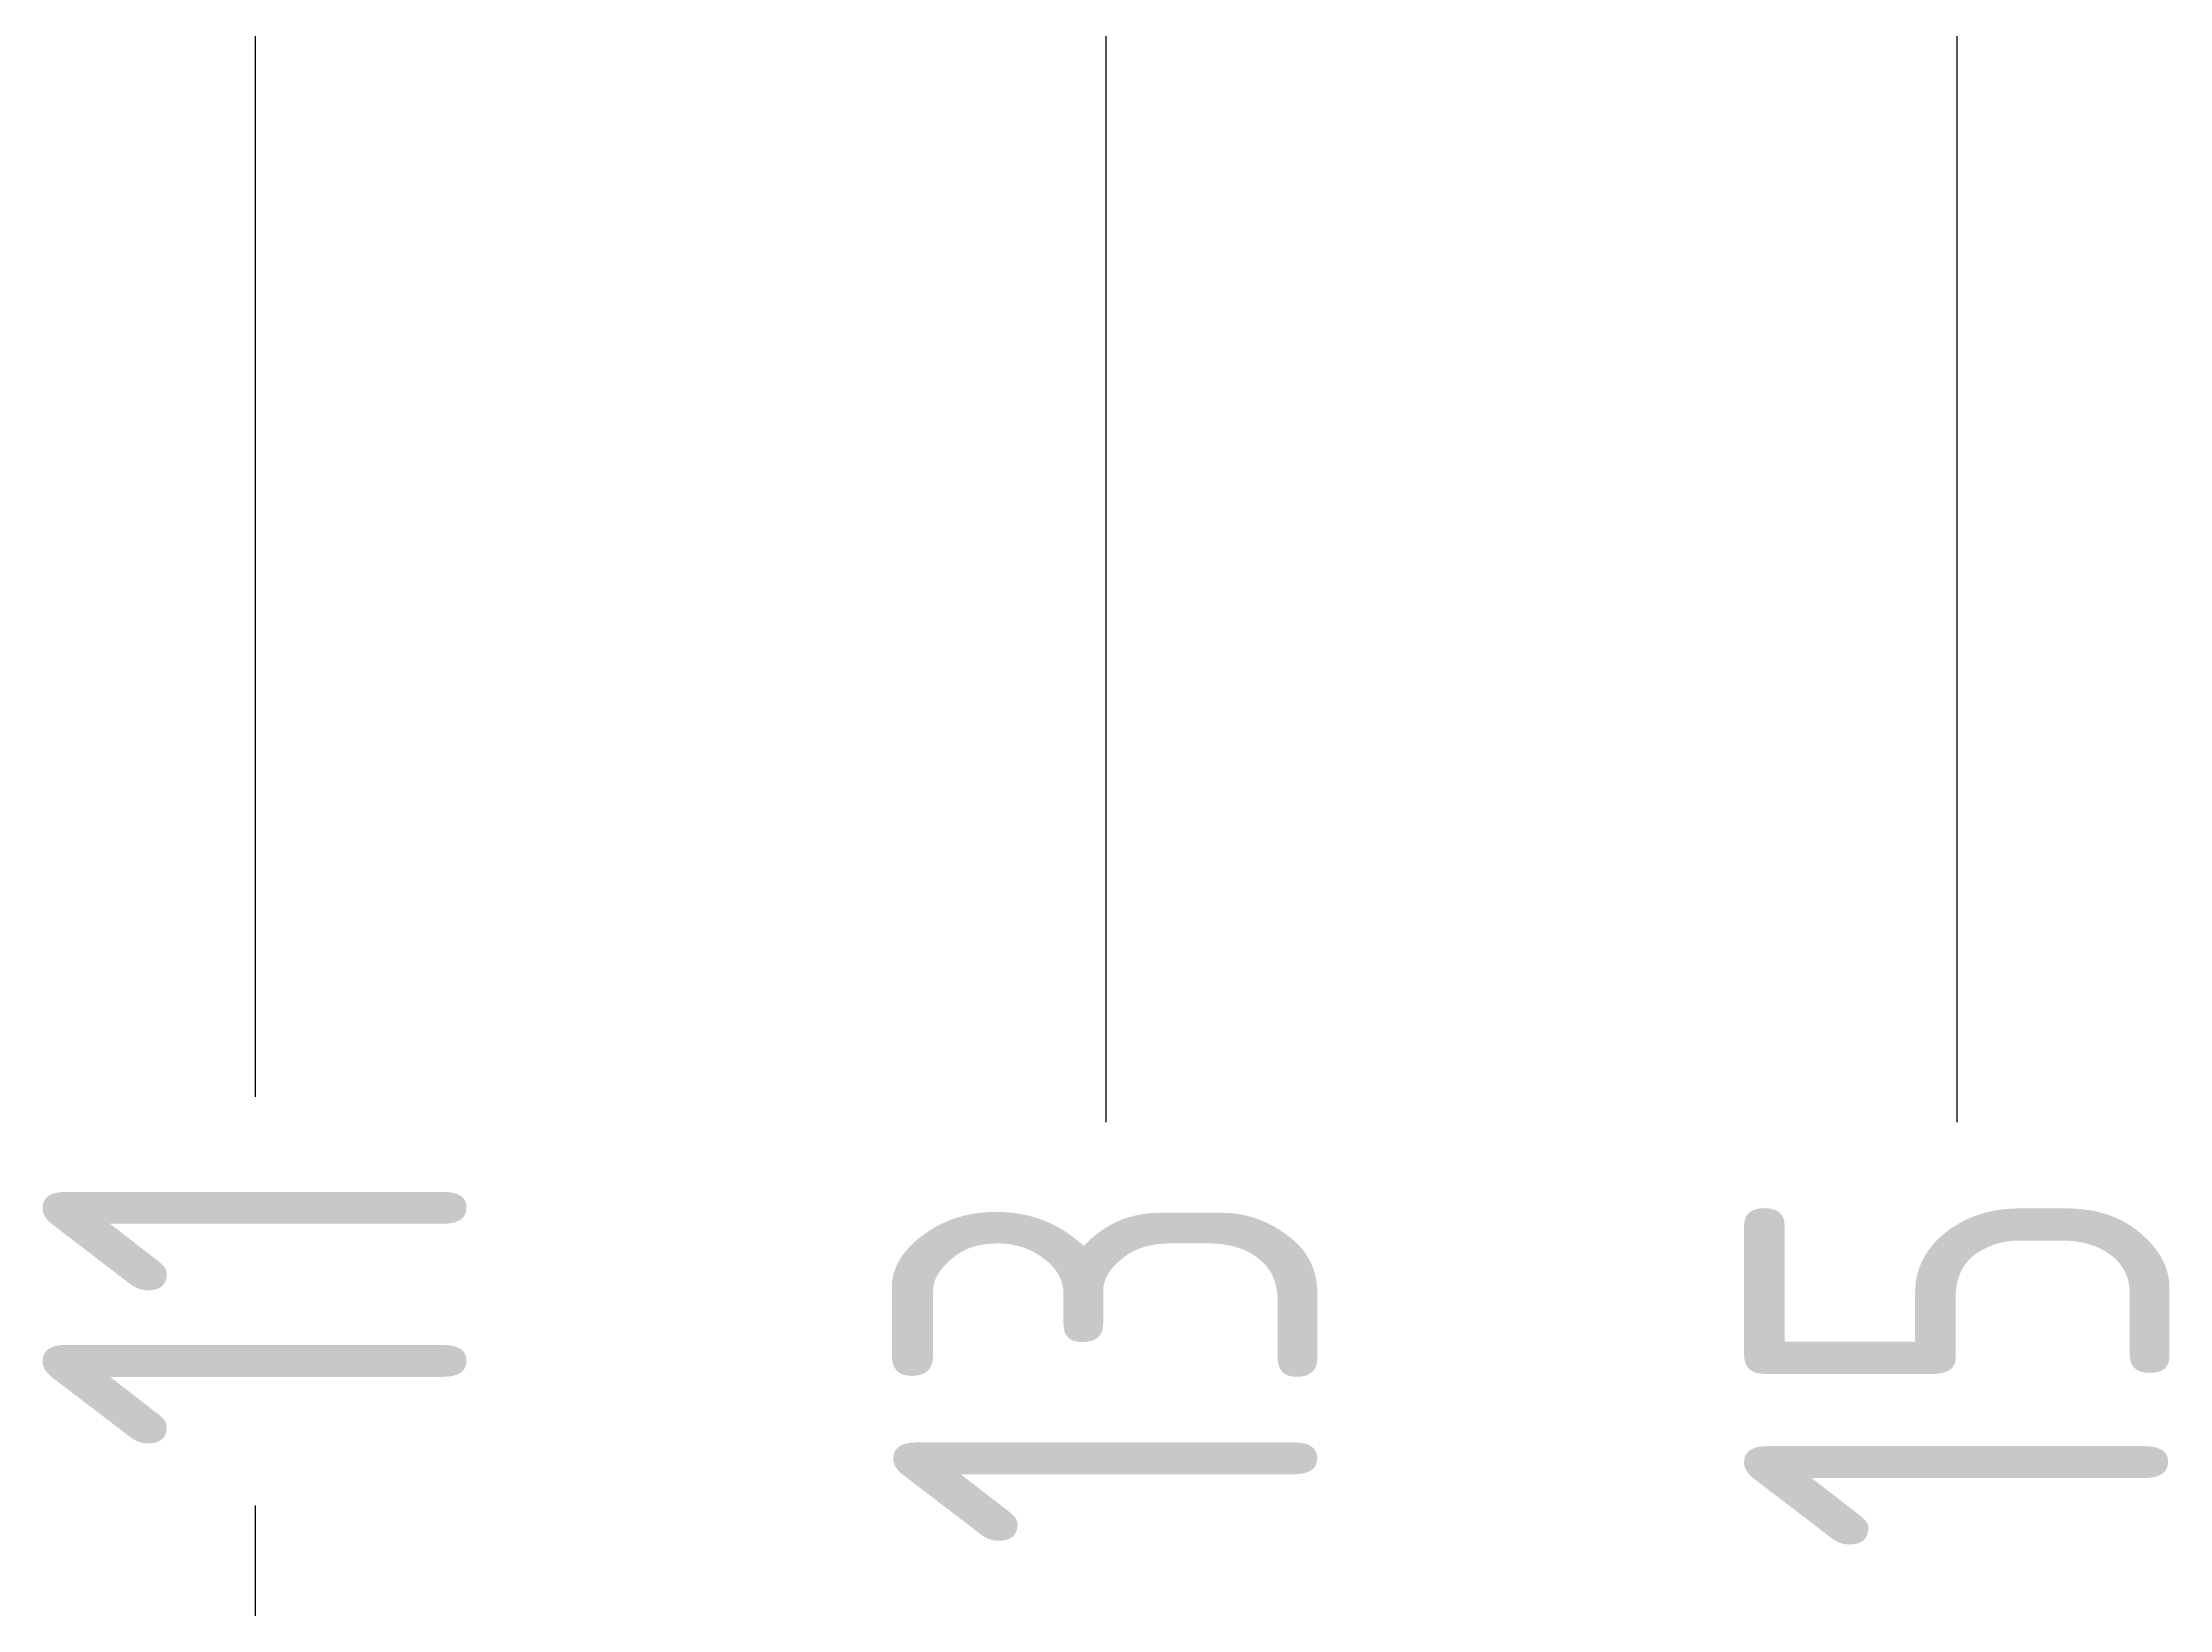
# Model space of a CAD drawing. Header units: inches. Extents: x -8 to 631, y 1 to 481.
# Drawn here: x 167.34 to 192.34, y 185.06 to 203.48 of the extents above; entities that cross this region are included whole.
import ezdxf
from ezdxf.enums import TextEntityAlignment as Align

# ---------------------------------------------------------------- set-up
doc = ezdxf.new("R2010")
doc.units = ezdxf.units.IN
doc.header["$MEASUREMENT"] = 0
doc.layers.add('BLK_12_THHN', color=7, linetype='Continuous')
doc.layers.add('WIRENO', color=72, linetype='Continuous')
doc.styles.add('WD_IEC', font='ISOCP2.shx', dxfattribs={"width": 0.9, "height": 4})

# ---------------------------------------------------------------- blocks, each defined once
blk = doc.blocks.new('WD_WNV1')
at = {"style": 'WD_IEC', "width": 0.8}
blk.add_attdef('WIRENO', text='', height=2.5, rotation=90, dxfattribs=at).set_placement((0, 0), align=Align.MIDDLE_CENTER)
at = {"style": 'WD_IEC', "flags": 1}
for tag, p in [('X2TERM01', (0, 1)), ('X8TERM01', (0, -1))]:
    blk.add_attdef(tag, p, '', height=0.2, dxfattribs=at)
at = {"style": 'WD_IEC'}
for tag, p in [('X2_TINY_DOT_DONT_REMOVE', (0, 1)), ('X8_TINY_DOT_DONT_REMOVE', (0, -1))]:
    blk.add_attdef(tag, p, '', height=0.002, dxfattribs=at)
at = {"style": 'WD_IEC', "flags": 1}
for tag, p in [('W01USER', (0, 0.75)), ('W02USER', (0, 0.625)), ('W03USER', (0, 0.5)), ('W04USER', (0, 0.375)), ('W05USER', (0, 0.25)), ('W06USER', (0, 0.125)), ('W07USER', (0, 0)), ('W08USER', (0, -0.125)), ('W09USER', (0, -0.25)), ('W10USER', (0, -0.375))]:
    blk.add_attdef(tag, text='', height=0.08, dxfattribs=at).set_placement(p, align=Align.CENTER)

msp = doc.modelspace()

# ---------------------------------------------------------------- linework, layer by layer
at = {"layer": 'BLK_12_THHN'}
for p, q in [((169.842, 221.888), (169.842, 191.086)), ((179.842, 221.888), (179.842, 190.789)), ((189.842, 221.888), (189.842, 190.789)), ((169.842, 186.286), (169.842, 155.485))]:
    msp.add_line(p, q, dxfattribs=at)

# ---------------------------------------------------------------- block references
at = {"layer": 'WIRENO'}
ref = msp.add_blockref('WD_WNV1', (169.842, 188.686), dxfattribs=dict(at, xscale=2, yscale=2, zscale=2))
ref.add_attrib('X8_TINY_DOT_DONT_REMOVE', '.', (169.842, 186.286), dxfattribs={"layer": '0', "height": 0.004, "style": 'WD_IEC'})
ref.add_attrib('X2_TINY_DOT_DONT_REMOVE', '.', (169.842, 191.086), dxfattribs={"layer": '0', "height": 0.004, "style": 'WD_IEC'})
ref.add_attrib('WIRENO', '11', dxfattribs={"height": 5, "rotation": 90, "style": 'WD_IEC', "width": 0.8}).set_placement((169.842, 188.686), align=Align.MIDDLE_CENTER)
ref = msp.add_blockref('WD_WNV1', (179.842, 187.906), dxfattribs=dict(at, xscale=2, yscale=2, zscale=2))
ref.add_attrib('X8_TINY_DOT_DONT_REMOVE', '.', (179.842, 185.023), dxfattribs={"layer": '0', "height": 0.004, "style": 'WD_IEC'})
ref.add_attrib('X2_TINY_DOT_DONT_REMOVE', '.', (179.842, 190.789), dxfattribs={"layer": '0', "height": 0.004, "style": 'WD_IEC'})
ref.add_attrib('WIRENO', '13', dxfattribs={"height": 5, "rotation": 90, "style": 'WD_IEC', "width": 0.8}).set_placement((179.842, 187.906), align=Align.MIDDLE_CENTER)
ref = msp.add_blockref('WD_WNV1', (189.842, 187.906), dxfattribs=dict(at, xscale=2, yscale=2, zscale=2))
ref.add_attrib('X8_TINY_DOT_DONT_REMOVE', '.', (189.842, 185.023), dxfattribs={"layer": '0', "height": 0.004, "style": 'WD_IEC'})
ref.add_attrib('X2_TINY_DOT_DONT_REMOVE', '.', (189.842, 190.789), dxfattribs={"layer": '0', "height": 0.004, "style": 'WD_IEC'})
ref.add_attrib('WIRENO', '15', dxfattribs={"height": 5, "rotation": 90, "style": 'WD_IEC', "width": 0.8}).set_placement((189.842, 187.906), align=Align.MIDDLE_CENTER)

doc.saveas('drawing.dxf')
